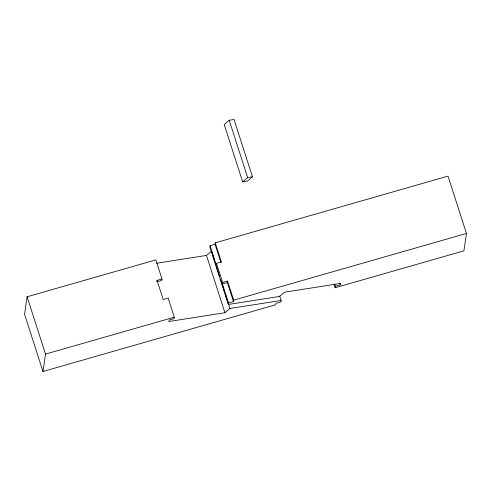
<?xml version="1.0" encoding="UTF-8"?>
<svg xmlns="http://www.w3.org/2000/svg" width="491" height="491" viewBox="0 0 491 491"><rect width="100%" height="100%" fill="white"/><g stroke="black" fill="none" stroke-linecap="round" stroke-linejoin="round"><path stroke-width="0.74" d="M157.531 281.65L161.778 280.435L161.987 278.98L155.843 259.88L27.091 296.785L24.55 314.185L42.981 371.497L275.733 304.776L275.942 303.328L280.895 301.91L281.11 300.461L279.704 296.104M42.981 371.497L45.522 354.097L27.091 296.785M156.825 281.852L157.034 280.404L161.987 278.98M157.034 280.404L163.178 299.504L168.131 298.086L174.274 317.192L174.066 318.641L169.113 320.058L168.898 321.507L224.909 312.736L229.917 308.477L281.11 300.461M215.058 244.291L210.105 245.715L209.89 247.163L228.327 304.475L279.514 296.46L284.522 292.194L340.533 283.424L340.318 284.872L335.371 286.296L335.157 287.744L463.909 250.833L466.45 233.44L448.019 176.122L215.267 242.842L215.058 244.291L220.975 262.691M215.267 242.842L221.41 261.949L216.457 263.366L216.249 264.815L210.105 245.715M228.327 304.475L228.536 303.027L222.392 283.921L222.607 282.472L216.457 263.366M228.536 303.027L233.489 301.603L227.345 282.503L227.554 281.055L222.607 282.472M233.489 301.603L233.704 300.154L227.554 281.055M229.223 120.258L224.215 124.518L242.652 181.83L247.464 181.081L252.478 176.815L234.041 119.503L229.223 120.258L247.66 177.57L242.652 181.83M156.525 263.25L206.478 255.424L211.486 251.165M222.392 283.921L227.345 282.503M45.522 354.097L174.274 317.192M233.704 300.154L466.45 233.44M247.66 177.57L252.478 176.815M339.637 282.748L340.318 284.872M334.684 284.172L335.371 286.296M334.021 284.203L335.157 287.744M211.719 251.889L214.751 261.322M216.15 265.674L219.649 276.556M220.582 279.459L224.553 291.789M225.486 294.692L229.917 308.477M206.478 255.424L224.909 312.736"/></g></svg>
